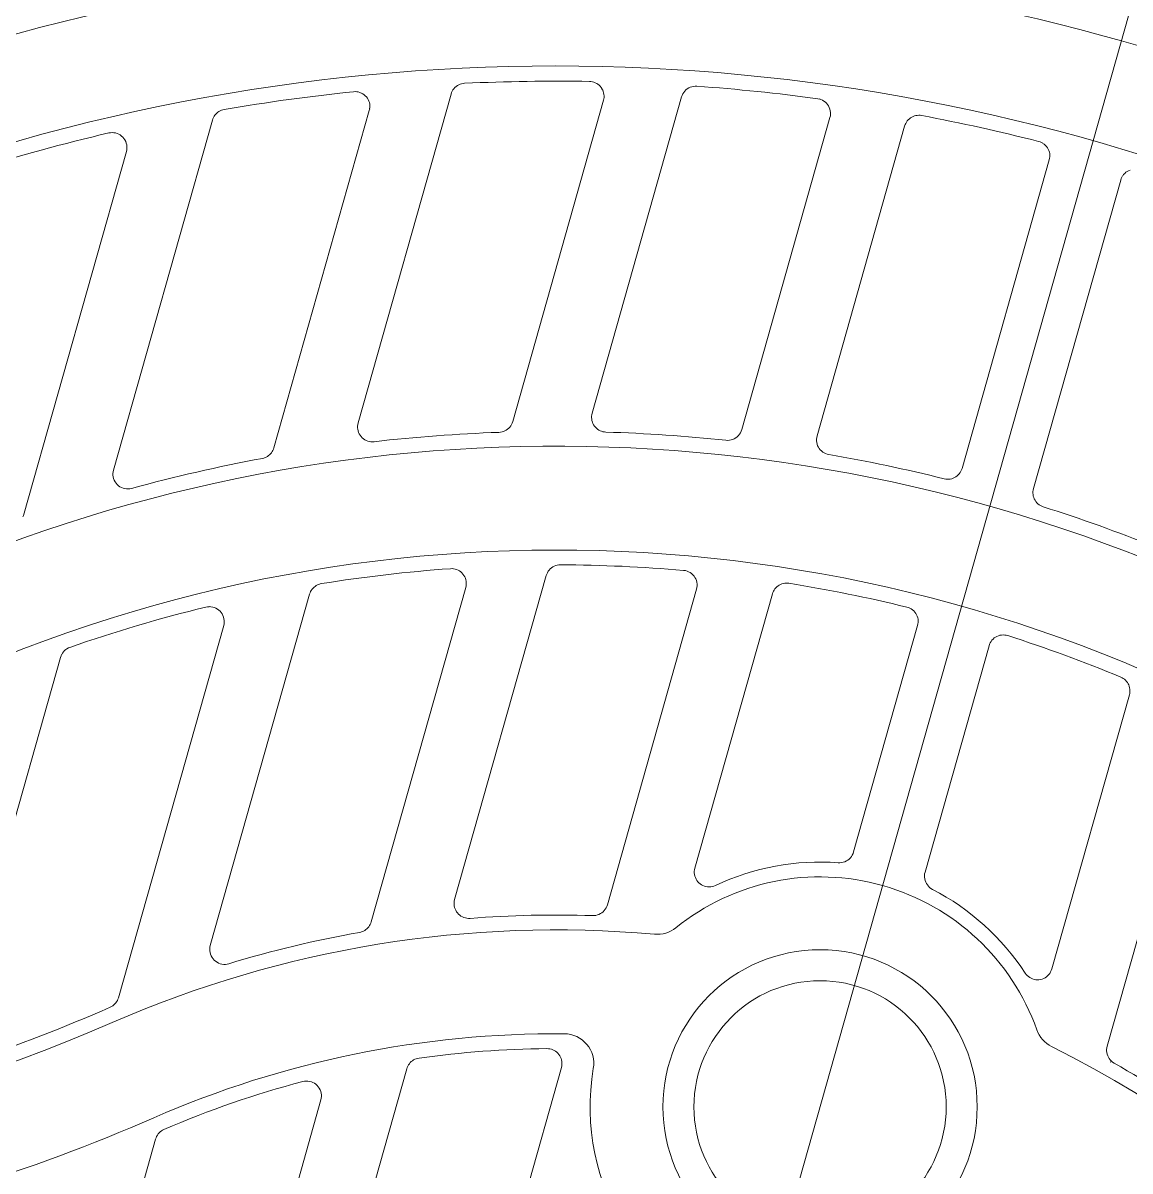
# Model space of a CAD drawing. Header units: inches. Extents: x 0 to 766, y -245 to 236.
# Drawn here: x 55.24294 to 55.27875, y -193.46333 to -193.42619 of the extents above; entities that cross this region are included whole.
import ezdxf

# ---------------------------------------------------------------- set-up
doc = ezdxf.new("R2010")
doc.units = ezdxf.units.IN
doc.header["$MEASUREMENT"] = 0
doc.layers.add('000 SOS 911 - ACCES. ACI', color=125, linetype='Continuous', lineweight=0)
doc.layers.add('000 SOS 911 - ACCESORIOS ACI', color=3, linetype='Continuous', lineweight=20)

# ---------------------------------------------------------------- blocks, each defined once
blk = doc.blocks.new('Bomba Jockey')
at = {"layer": '000 SOS 911 - ACCES. ACI', "linetype": 'Continuous'}
for p, q in [((0, 0.1091002809998827), (0, -0.108203795999998)), ((0.0212500000002365, 0.020494202000009), (0.0212500000002365, 0.0071363529998507)), ((0.0162500000001273, 0.0043505859998731), (0.0162500000001273, 0.01771850599971)), ((0.0137500000000728, 0.0149803469998915), (0.0137500000000728, 0.0025537109997913)), ((0.0087499999990541, 0.0010946659999718), (0.0087499999990541, 0.0125966799998878)), ((0.0212281689996417, 0.0069905429998016), (0.0212114509990897, 0.0069442770000023)), ((0.0212399980000555, 0.0070376119999764), (0.0212281170001916, 0.0069903779999549)), ((0.0212472779999189, 0.0070862719999241), (0.0212400299988076, 0.0070376769999712)), ((0.0212497030001941, 0.0071363829999882), (0.0212470750002467, 0.0070863419998659)), ((0.0211024350001026, 0.0067819469998085), (0.0210653050003202, 0.0067483880000054)), ((0.0211358259994086, 0.0068182600000455), (0.0211026450001555, 0.006781940999872)), ((0.0211645949989361, 0.0068574069998704), (0.0211354329999267, 0.006818394999982)), ((0.0211899709997852, 0.0068995109998014), (0.0211646109996764, 0.0068573569999444)), ((0.0212116000002425, 0.0069441969999389), (0.0211902510000073, 0.0068993359996057)), ((0.0287499999999454, 0.0059071040000163), (0.0287499999999454, -0.0076135250001244)), ((0.0162539580001067, 0.0042909579997286), (0.016250157000286, 0.0043505909998203)), ((0.0162638380002136, 0.0042338149999068), (0.0162536909997471, 0.0042910899999242)), ((0.0162803329999406, 0.0041787979998844), (0.01626383599978, 0.0042337479999333)), ((0.0163036920002924, 0.0041254639997987), (0.0162805159998243, 0.0041786140000113)), ((0.016333479999048, 0.0040744079999513), (0.0163038750001761, 0.0041253959996084)), ((0.0163679930001308, 0.0040278879998823), (0.0163332480001373, 0.0040744599998561)), ((0.0164081270004317, 0.003985838999597), (0.0163680079995174, 0.0040278709996073)), ((0.0164536339998449, 0.003948138999930999), (0.016408212999977, 0.0039859239996076)), ((0.0165022439991844, 0.003916320999906), (0.0164534049999929, 0.0039482479999151)), ((0.0165542420004385, 0.0038907190000828), (0.0165021160000833, 0.0039163929998267)), ((0.0166098609997789, 0.0038708269999006), (0.016554215999804, 0.0038906830000087)), ((0.0166665609999655, 0.0038576550000471), (0.016609958999652, 0.0038707859998794)), ((0.0168967720001092, 0.0038727369999378), (0.0168410779992883, 0.0038589599998886)), ((0.016951385000084, 0.0038931629999297), (0.0168967509994218, 0.0038726719999431)), ((0.0170043719990645, 0.0039201709998906), (0.0169512739998936, 0.003893165999898)), ((0.0167243989999406, 0.0038515009998719), (0.0166666250001981, 0.0038576949998514)), ((0.0167832089996409, 0.0038519129998349), (0.0167243730002156, 0.0038514359998771)), ((0.0168409100001554, 0.0038590799999838), (0.0167832430001909, 0.0038519529998666)), ((0.0237878619991534, 0.0030837519998386), (0.0238088389996847, 0.0031282499999179)), ((0.0238090569991982, 0.0031280480000078), (0.023834043000079, 0.0031699979999758)), ((0.0238338409999415, 0.0031700839999758), (0.0238625059992046, 0.0032088559999011)), ((0.0238623649988767, 0.0032089839999117), (0.0238949979998324, 0.0032451419999688)), ((0.0238952600002449, 0.0032451419999688), (0.0239318909998474, 0.003278705999719001)), ((0.0237500000002911, -0.0101409910000712), (0.0237500000002911, 0.0028930659998423)), ((0.0237500439998257, 0.0028929499997048), (0.0237526259998049, 0.0029425650000121)), ((0.0237525759998789, 0.0029426919998059), (0.0237597120003557, 0.0029909339996266)), ((0.0237596639999538, 0.0029908999999861), (0.0237713620003888, 0.0030378029998701)), ((0.0237714509994476, 0.0030377919999864), (0.0237878720004119, 0.0030836460000501)), ((0.0136930020003092, 0.002321893999806), (0.0136687950002852, 0.0022804759998962)), ((0.0137131709998357, 0.0023659389999011), (0.0136928020001506, 0.002321965999954)), ((0.0137293249990762, 0.0024110759998166), (0.0137133949988311, 0.0023658239999804)), ((0.0137405129999024, 0.0024573679997957), (0.0137291689998165, 0.0024111319999065)), ((0.013747333000083, 0.0025048269999388), (0.013740418999987, 0.0024573539997164)), ((0.0137499269990258, 0.0025537099998019), (0.0137474130001465, 0.0025048249997326)), ((0.013495038999281, 0.0021180929998081), (0.0134514149990537, 0.0020961590000752)), ((0.0135357589997511, 0.00214346499979), (0.0134951950003597, 0.0021180809997077)), ((0.013573537999946, 0.0021726699997089), (0.0135357859999203, 0.0021436649999487)), ((0.0136086659999819, 0.002205437999919), (0.0135736629999883, 0.0021726319998834)), ((0.0136405009998271, 0.0022418129997277), (0.0136084549999396, 0.0022054589999243)), ((0.0136685800002852, 0.0022805730000073), (0.0136404899990339, 0.002241833999733)), ((0.0087526670004081, 0.0010432019998916), (0.0087500899999213, 0.00109471199994)), ((0.0087601979998908, 0.000992856999801), (0.0087524170003235, 0.0010432239998863)), ((0.0087732539996068, 0.0009437079997952), (0.0087602730000071, 0.0009928649999438)), ((0.0087917639989428, 0.0008952190000855), (0.008773248000125, 0.0009438129998216)), ((0.0088156300002993, 0.0008477690000745), (0.0087919279999369, 0.0008951499999057)), ((0.0088432600000488, 0.00080372299999), (0.0088154760001089, 0.0008476799998789)), ((0.0088752389992806, 0.0007635959998424), (0.0088434109998161, 0.0008036339997943)), ((0.0204799650000496, 0.0007775489998494), (0.0205331409997598, 0.0008070089998000001)), ((0.0205330900002991, 0.0008070750000115), (0.0205876800000624, 0.0008296720000089)), ((0.0205879789996288, 0.0008296339999561), (0.0206439149988, 0.000845365000032)), ((0.0206442150001749, 0.0008454219998839), (0.020702610999706, 0.0008543949998057)), ((0.0207024650003405, 0.0008544719999009), (0.0207622409998294, 0.0008566039998641)), ((0.0207623209998928, 0.0008566459998747), (0.0208212080001431, 0.0008518550000645)), ((0.0208213959999739, 0.000851756999964), (0.0208792450002875, 0.0008397529998092)), ((0.0208791089999068, 0.0008398789998409), (0.0209360939998078, 0.0008209109998916)), ((0.0209360230001039, 0.0008208019999074), (0.0209897449999517, 0.0007956319998357)), ((0.0209897059999094, 0.0007956749998357), (0.0210397079995346, 0.0007642029997896)), ((0.0089109689997713, 0.0007271769998169), (0.0088750659997459, 0.0007637769999747)), ((0.0089501739989828, 0.0006946099999823), (0.0089111349989253, 0.0007270869998592)), ((0.0089920919990618, 0.0006663199999366), (0.0089499499999874, 0.0006946529999823)), ((0.0090375760000825, 0.0006420769998385), (0.0089921429998867, 0.0006663570000001)), ((0.0090849459998026, 0.000622870999905), (0.0090374609994797, 0.0006422040000871)), ((0.0091347880002104, 0.0006084969998028), (0.0090847919991575, 0.0006228019999526)), ((0.009187140999984, 0.0005990639999709), (0.0091350080001575, 0.0006084889998874)), ((0.0092389639999055, 0.0005948849998276), (0.009187123999709, 0.0005989919998228)), ((0.0092896209998798, 0.0005962389998331), (0.009238858000117, 0.0005948779999017)), ((0.0093402339998647, 0.0006030309998550001), (0.0092896509991078, 0.0005963300000076)), ((0.0093904819991621, 0.0006149999996978), (0.0093401469989658, 0.0006029479998233)), ((0.0210398389999682, 0.0007643289998214), (0.021086402000492, 0.0007267829998909)), ((0.0210865120002382, 0.0007265059998645), (0.0211280429998624, 0.0006841419999546)), ((0.0211280080002325, 0.0006842419998065), (0.0211638599989783, 0.0006372809998538)), ((0.0211639939998349, 0.0006372459999966), (0.0211945620003462, 0.0005856909999693)), ((0.0211946189997434, 0.0005856390000645), (0.0212186739995559, 0.0005315429998518)), ((0.0212183289995665, 0.0005315599998994), (0.0212353530000655, 0.0004758769998716)), ((0.0212355009998646, 0.000475988999824), (0.0212460070001726, 0.0004177239998171)), ((0.0212461839992102, 0.0004175849996955), (0.0212501339997289, 0.0003568610000002)), ((0.0212500000002365, 0.0003568729998733), (0.0212500000002365, -0.0119426270000531)), ((0.0163526159999492, -0.0015828890002467), (0.0163827950000268, -0.0015470210000785)), ((0.016383100999974, -0.0015472320001209), (0.0164161969992165, -0.0015145560000747)), ((0.0164159860000837, -0.0015144490002967), (0.0164516449990515, -0.0014853570000923)), ((0.0164517459993476, -0.0014853300003779), (0.0164902539995637, -0.001459468000121)), ((0.0164903420004521, -0.0014594670001316), (0.016531887000383, -0.0014367210001183)), ((0.0162500000001273, -0.0135934450001969), (0.0162500000001273, -0.0018865970000661)), ((0.0162501059994611, -0.0018866400000661), (0.016252449998774, -0.0018393949999336)), ((0.016252257999895, -0.0018392510000922), (0.0162587489990074, -0.0017931970000973)), ((0.0162586989999909, -0.0017931419999968), (0.016269335999823, -0.0017483050000919)), ((0.0162695689996326, -0.0017483240001184), (0.0162844960000257, -0.0017044040002929)), ((0.016284455999994, -0.0017044780001925), (0.0163035669988858, -0.0016616759999124)), ((0.0163033829999222, -0.001661428000034), (0.0163261139996394, -0.0016209930001878)), ((0.016326363999724, -0.0016212360001191), (0.0163529050000761, -0.0015830440001992)), ((0.0130776900000456, -0.0029045440001028), (0.0131297829998403, -0.0028887200001009)), ((0.0131296200001998, -0.0028887230000692), (0.0131818639997619, -0.0028785630001948)), ((0.0131817069991485, -0.0028784999999516), (0.0132340049999584, -0.0028740070001732)), ((0.0132340860000113, -0.0028739199999563), (0.0132872939993831, -0.0028751510001257)), ((0.0132873559991822, -0.0028753430001416), (0.0133406250001826, -0.0028822190001847)), ((0.0133408199999394, -0.0028821980001794), (0.0133923589992264, -0.0028944640000645)), ((0.0133922509999138, -0.0028944299999694), (0.0134423609997612, -0.0029123640001671)), ((0.0134424100001525, -0.0029124550001143), (0.0134910189990478, -0.0029358700001012)), ((0.0134908070003803, -0.0029356400000324), (0.0135360639997089, -0.0029636470001151)), ((0.013536115999159, -0.0029638450002949), (0.0135780200002955, -0.0029966590000186)), ((0.0135779529991851, -0.0029964820000714), (0.0136165280000569, -0.0030338569999913)), ((0.0136166889997185, -0.0030340929999966), (0.0136507339998389, -0.0030748430001495)), ((0.0136505830000715, -0.0030748550000226), (0.0136799459996837, -0.0031190980000702)), ((0.0136800250002125, -0.0031191470000067), (0.0137048589990627, -0.0031667709999965)), ((0.0137051770002472, -0.003166747000023), (0.0137247370003024, -0.0032163759999548)), ((0.0137244620004822, -0.0032162270001663), (0.0137383229994157, -0.0032669800000349)), ((0.0137384129993734, -0.0032669820000137), (0.0137468950001676, -0.0033194630000253)), ((0.0137468560001253, -0.0033196130000306), (0.0137499759998718, -0.0033739060002063)), ((0.0137500000000728, -0.0033737790001851), (0.0137500000000728, -0.0147146610001983)), ((-0.0091296149998925, -0.004116354000189), (-0.0090757860002668, -0.0041331780000746)), ((-0.0090756550011974, -0.0041331150000588), (-0.0090250349999224, -0.0041550680000455)), ((-0.0090252640002291, -0.0041550660000667), (-0.0089779999998427, -0.0041820880001069)), ((-0.0089954370005216, -0.0041233970000576), (-0.009018747999562001, -0.0041127330000563)), ((-0.0089780510002129, -0.004181957000128), (-0.0089337370000067, -0.0042144190001636)), ((-0.0089335680008844, -0.0042146380001213), (-0.0088925019999806, -0.0042522159999407)), ((-0.0088925629997902, -0.0042519870000888), (-0.0088562260002618, -0.0042933450001783)), ((0.0088559860000714, -0.0042933180000091), (0.0088923239995893, -0.0042519600001469)), ((0.0088925809991451, -0.0042521440000201), (0.0089336469991395, -0.0042145660002006)), ((0.0089335839998057, -0.0042144180001742), (0.0089779970003292, -0.0041818830000011)), ((0.0089778859996841, -0.0041820120000011), (0.0090251500000704, -0.0041549900001883)), ((0.0090251550000175, -0.0041551159999926), (0.0090757759999178, -0.0041331630000059)), ((0.0090755309997803, -0.0041331300001275), (0.0091293600003155, -0.0041163060000144)), ((-0.008856071000081999, -0.0042934850002894), (-0.0088246840005013, -0.0043387150001308)), ((-0.0088247149997187, -0.0043387190003159), (-0.008798134999779, -0.0043876270001419)), ((-0.0087982460004241, -0.0043877079999675), (-0.0087773680011196, -0.004438650000111)), ((-0.0087774339999669, -0.0044385910005076), (-0.0087626090003141, -0.0044909130001543)), ((-0.0087622850010121, -0.0044910020001225), (-0.0087532029997419, -0.0045452400001977)), ((-0.0087533450000592, -0.0045452720000867), (-0.0087499860001117, -0.0046015070001886)), ((-0.0087499999985994, -0.004601501000252), (-0.0087499999985994, -0.0156550290002997)), ((0.0087499999990541, -0.0156550290002997), (0.0087499999990541, -0.004601501000252)), ((0.0087501230000271, -0.0046014840002044), (0.0087534819990651, -0.0045452490001026)), ((0.008753353999964, -0.0045453270001872), (0.0087624570001026, -0.0044909690000168)), ((0.0087623939998593, -0.0044909160001225), (0.0087772020001466, -0.0044386520000899)), ((0.008777270000337, -0.0044386090003172), (0.0087981480000963, -0.0043876680001631)), ((0.0087980539997261, -0.0043876170000203), (0.008824690999063, -0.004338602000189)), ((0.0088247289995707, -0.0043387840003106), (0.0088561159991514, -0.0042935540000144)), ((-0.0060721129998456, -0.0062126350001108), (-0.0060291919999145, -0.0061803460000647)), ((-0.0060292200000731, -0.0061801980000382), (-0.0059820970004694, -0.0061524459999873)), ((-0.0059820500000569, -0.0061525460000667), (-0.0059313810002095, -0.0061294990000533)), ((-0.0059314740001355, -0.006129509999937), (-0.0058795880008802, -0.0061122290001094)), ((-0.0058793590001187, -0.006112332000156999), (-0.0058268150010008, -0.0061011990001134)), ((-0.0058266820001336, -0.0061011140001028), (-0.0057729939999263, -0.0060957530001815)), ((-0.0057730700009415, -0.0060957620000863), (-0.0057191170008082, -0.0060962580000705)), ((-0.0057192000012947, -0.0060962260001816), (-0.0056651519998923, -0.0061027750000449)), ((-0.005665358000896999, -0.0061025680001876), (-0.0056113489999916, -0.0061149950001891)), ((-0.0056111799999599, -0.0061151190000146), (-0.0055597219998162, -0.0061329010000009)), ((-0.0055597710002075, -0.0061328720000802), (-0.0055115049999586, -0.0061558740001146)), ((-0.0055112429995461, -0.0061561230002098), (-0.0054651520003972, -0.0061846390001392)), ((-0.005465286999879001, -0.0061845879999964), (-0.0054217029996835, -0.0062184230000639)), ((0.0054214960000536, -0.0062184299999899), (0.0054651759996887, -0.006184519000044001)), ((0.0054652759999954, -0.0061844910001128), (0.0055111589999797, -0.006156103000194001)), ((0.0055110239995884, -0.006156035999993), (0.0055595100002392, -0.0061329280001701)), ((0.0055597470004614, -0.0061330210000961), (0.0056112050001502, -0.0061152390001098)), ((0.0056110819991773, -0.0061150250000992), (0.0056650910000826, -0.0061025980000977)), ((0.0056652879998182, -0.0061027890001242), (0.0057193359998564, -0.0060962410000229)), ((0.0057192820004275, -0.0060963180001181), (0.0057729899999686, -0.0060958240001128)), ((0.0057730779999474, -0.0060957919999964), (0.0058270089998587, -0.0061011780001081)), ((0.0058268650000173, -0.0061011470002086), (0.0058796480002457, -0.0061123309999402)), ((0.0058796150001399, -0.0061122700001306), (0.0059315000003153, -0.0061295510001855)), ((0.0059313820001989, -0.0061295330001485), (0.0059820510000463, -0.0061525800001618)), ((0.0059820770002261, -0.0061525400001301), (0.0060289889997875, -0.0061801690001175)), ((0.0060289660000308, -0.00618036700007), (0.0060720830001628, -0.0062128020001637)), ((-0.0062500479998562, -0.0065952380000454), (-0.0062469070007865, -0.0065400910002609)), ((-0.0062470360003317, -0.0065400309999859), (-0.0062382510000134, -0.0064866100001382)), ((-0.006238131000373, -0.0064866309999161), (-0.0062237189999905, -0.006435017000058001)), ((-0.0062237279998953, -0.0064350330001162), (-0.0062032690002525, -0.0063844480000625)), ((-0.0062031679999564, -0.0063843190000625), (-0.0061770419997629, -0.0063354430001255)), ((-0.0061772160001965, -0.0063355620000038), (-0.006146634000288, -0.0062905199999932)), ((-0.0061465690005207, -0.0062906510001994), (-0.0061115670000618, -0.0062497510000412)), ((-0.0061115690000406, -0.0062496860000465), (-0.0060721570007445, -0.006212658000095)), ((0.0060721389995706, -0.0062127660000897), (0.0061114609998185, -0.0062497110000095)), ((0.0061116369988667, -0.0062498320000941), (0.0061465589997169, -0.0062906400000884)), ((0.0061465709991353, -0.0062905629999932), (0.0061771529999533, -0.0063356050000039)), ((0.0061769079998157, -0.0063355150000461), (0.0062030339990997, -0.0063843899999938)), ((0.0062030039998717, -0.0063844230000996), (0.0062234629999693, -0.006435009000369999)), ((0.0062238089999482, -0.0064350550001109), (0.0062382380001509, -0.0064867280000271)), ((0.0062379829992096, -0.0064866230000007), (0.006246757000099, -0.0065399840000282)), ((0.0062467619991367, -0.0065400070000123), (0.0062499069990736, -0.0065952160005054)), ((-0.0062499999999091, -0.0161951900001896), (-0.0062499999999091, -0.0065952760000982)), ((0.0062500000003638, -0.0065952760000982), (0.0062500000003638, -0.0161951900001896)), ((0.0287384249991192, -0.0077200470000207), (0.0287246239995511, -0.0077706910001325)), ((0.0287469489999239, -0.0076676200001202), (0.0287384959997326, -0.007720043000063001)), ((0.0287500129993532, -0.0076135570000133), (0.028746911998951, -0.0076677290001044)), ((-0.001650029999837, -0.0080834190000587), (-0.0015936890008561, -0.0080985980000605)), ((-0.0015936400000101, -0.0080985910001345), (-0.0015408839999509, -0.0081192050001846)), ((-0.0015407910000249, -0.0081192480001846), (-0.0014913599998181, -0.0081453690002036)), ((0.0014914009998392, -0.0081453470002089), (0.0015408320000461, -0.0081192270001793)), ((0.0015409750003528, -0.0081193340001846), (0.0015937309995024, -0.0080987190001451)), ((0.0015937779999149, -0.0080986059999759), (0.0016501189998053, -0.0080834259999847)), ((0.0285795970003164, -0.0079893179999999), (0.0285369789999095, -0.0080230000000938)), ((0.0286177250000037, -0.0079522230000748), (0.0285796580001261, -0.0079892440001004)), ((0.0286511200001769, -0.0079118520000065), (0.0286175789997287, -0.0079522290000114)), ((0.0286806050003179, -0.0078677300000436), (0.0286513010000817, -0.0079120130001229)), ((0.0287052149988085, -0.0078199470001437), (0.0286804309998843, -0.0078675980000753)), ((0.0287247800001751, -0.0077707170000849), (0.0287053489992104, -0.0078201350002018)), ((-0.0014912679998815, -0.0081454539999868), (-0.0014446069999394, -0.0081775630001175)), ((-0.0014444579996962, -0.0081776190002074), (-0.0014011310004207, -0.0082152290001432)), ((-0.0014011079997545, -0.0082153630000903), (-0.0013626770000883, -0.0082571360001111)), ((-0.0013626299996758, -0.008257106000201), (-0.0013293860006343, -0.0083031160002065)), ((-0.001329612000518, -0.0083029380000426), (-0.0013013669999964, -0.0083530169999904)), ((-0.0013013610009693, -0.0083531100001437), (-0.0012791860003745, -0.0084053610000865)), ((-0.0012789570000677, -0.008405262999986), (-0.0012631979998332, -0.0084590950000347)), ((-0.0012632490006581, -0.0084591530001035), (-0.0012535800010483, -0.0085150859999885)), ((0.0012534839997898, -0.0085150390000308), (0.0012631520003197, -0.008459104999929)), ((0.0012632649991247, -0.0084590830001616), (0.0012790070004485, -0.0084053099999437)), ((0.0012788950002687, -0.0084053040000072), (0.0013010709999435, -0.008353052000075)), ((0.0013010120001127, -0.008353027000112), (0.0013293160000103, -0.0083028410003863)), ((0.0013295029998517, -0.0083031620001748), (0.0013627470002575, -0.0082571530001587)), ((0.0013627059993269, -0.0082570590000159), (0.0014011370003573, -0.0082152859999951)), ((0.0014011250000294, -0.0082153150001432), (0.0014445439996962, -0.008177625000144)), ((0.0014444889998231, -0.0081776070001069), (0.0014913509999133, -0.0081453600002988)), ((-0.001253713001006, -0.0085150130000784), (-0.0012501160003922, -0.0085731290000695)), ((-0.0012499999997999, -0.0085731199999373), (-0.0012499999997999, -0.0165012209999986)), ((0.0012499669992394, -0.0085731199999373), (0.0012535639998532, -0.0085150039999462)), ((0.0012500000002547, -0.0165012209999986), (0.0012500000002547, -0.0085731199999373)), ((0.0237537059997521, -0.0101999400001205), (0.0237499810000372, -0.0101408530001663)), ((0.0237637899999754, -0.0102569080002013), (0.0237538139999742, -0.0102000990000306)), ((0.0237799709998399, -0.0103112720000809), (0.0237637839995841, -0.0102568670001802)), ((0.0238026100000752, -0.0103642700000819), (0.0237797689992476, -0.0103113740001391)), ((0.0238319659997615, -0.0104149700000562), (0.0238028989997474, -0.0103643760000978)), ((0.0238659759997972, -0.0104610740002045), (0.0238318519991481, -0.010414800000035)), ((0.0239053970003624, -0.010503245000109), (0.0238658950001991, -0.0104613010000776)), ((0.0239501249989189, -0.0105408990002616), (0.0239055560000452, -0.0105032389999451)), ((0.0239979359994322, -0.0105727830000433), (0.0239499859999342, -0.0105408379999972)), ((0.0240495120001469, -0.0105988410002738), (0.0239980780002043, -0.0105728739999904)), ((0.0241046189989902, -0.0106192069999907), (0.0240498799989837, -0.0105989990001945)), ((0.0241605270002765, -0.0106328580000081), (0.0241045599987047, -0.0106191699999272)), ((0.0242177370000718, -0.0106397990002734), (0.0241605339997477, -0.0106329090001509)), ((0.0242760529999941, -0.0106400700001359), (0.024217703999966, -0.0106397210001887)), ((0.0243334500000856, -0.010633783000003), (0.0242759249999836, -0.0106400120000672)), ((0.024389130999225, -0.0106212210000649), (0.0243334589999904, -0.0106340380000347)), ((0.0244431470000564, -0.0106016100000943), (0.0243886289999864, -0.0106209930002024)), ((0.024496538999756, -0.0105759210000542), (0.0244434009991892, -0.0106017479999991)), ((0.021247614999993, -0.0119905220001329), (0.0212409280002248, -0.012037287000112)), ((0.0212500509996971, -0.0119426530000055), (0.0212476329993479, -0.0119906270001593)), ((0.0312498470002538, -0.0118745800000397), (0.0312528929998735, -0.011820895000028)), ((0.03125, -0.0246228030000566), (0.03125, -0.0118746950001878)), ((0.0210034399988217, -0.0123734759999934), (0.0209609070002443, -0.0123959290003768)), ((0.0210427259999051, -0.0123476850001225), (0.0210032459995091, -0.0123734050002895)), ((0.0210793930000364, -0.0123185830000239), (0.021042793999186, -0.0123476759999903)), ((0.0211132360000193, -0.0122858640002051), (0.0210793339997508, -0.0123185880001984)), ((0.0211441739993461, -0.0122498489999998), (0.0211132409999664, -0.0122858770000676)), ((0.0211718079999628, -0.0122117079999953), (0.021144583000023, -0.0122501660005128)), ((0.0211948039991512, -0.0121705120000115), (0.0211714759998358, -0.0122113100001116)), ((0.0212146029998621, -0.0121273239999482), (0.0211949819990878, -0.0121705660001226)), ((0.0212299700001495, -0.0120828650001386), (0.0212145970003803, -0.0121274050000011)), ((0.0212410730000556, -0.0120373020001807), (0.0212301149999803, -0.0120828149999852)), ((0.0162529900003392, -0.0136474220000764), (0.0162498830000004, -0.0135931899999378)), ((0.0162616800002979, -0.0137000980000721), (0.0162532300000749, -0.0136476740001399)), ((0.0162754160000986, -0.0137505890002103), (0.0162616220004566, -0.0136999430001197)), ((0.0162947039998471, -0.013799901000084), (0.0162753259996862, -0.0137505940003848)), ((0.0163193329995011, -0.0138474450000104), (0.0162946129999, -0.0137998980001157)), ((0.0163486350002131, -0.0138917560000209), (0.0163193370003683, -0.0138474689999839)), ((0.0163826449988847, -0.0139324540000416), (0.016348749998997, -0.0138917369999945)), ((0.0279918079995696, -0.0137445440000192), (0.0280451150001682, -0.0137168780001957)), ((0.0280450439995548, -0.0137168900000688), (0.0280997429995296, -0.013695884000299)), ((0.0280995389989585, -0.0136959390001721), (0.0281553669992718, -0.0136816920000911)), ((0.0281554719990709, -0.0136817330001122), (0.0282133309997335, -0.0136741779999738)), ((0.0282134559997758, -0.0136741620001431), (0.028272532000301, -0.0136733040001218)), ((0.0282724630001212, -0.0136734140000954), (0.0283307589998003, -0.0136793130000115)), ((0.0283307399990918, -0.0136792890000379), (0.0283876509997754, -0.0136921660000553)), ((0.0283873789999234, -0.0136920600000394), (0.0284433529996022, -0.0137117189999572)), ((0.02844356800005701, -0.0137117430001581), (0.0284960289995979, -0.0137372859999232)), ((0.0284960209996825, -0.0137372560000131), (0.0285449880002489, -0.013768988000038)), ((0.028544883999075, -0.0137690590001967), (0.0285904379993554, -0.0138066819999949)), ((0.0285906310000428, -0.0138068030000795), (0.0286310500000582, -0.0138488869999947)), ((0.028630955999688, -0.0138487740000528), (0.0286659680000412, -0.0138954520002699)), ((0.0286660619990471, -0.0138955040001747), (0.0286958989995583, -0.0139466400000856)), ((0.0164210480002112, -0.0139698800001043), (0.0163825489998999, -0.0139324270000998)), ((0.0164627179992749, -0.0140027320001082), (0.0164210809998622, -0.0139699740000197)), ((0.0165076279995447, -0.014030565999974), (0.0164626519990634, -0.014002569000013)), ((0.0165561059998254, -0.0140540909999345), (0.0165080030001264, -0.0140307500003019)), ((0.0166060199999265, -0.0140722180001376), (0.0165561959997831, -0.0140542100000403)), ((0.0166574369991395, -0.0140844890001972), (0.0166059400003178, -0.014072047000127)), ((0.0167106269991564, -0.0140916240000024), (0.0166576249989703, -0.0140845840001021)), ((0.0167634699987502, -0.0140931210000872), (0.0167105099990295, -0.0140916870000183)), ((0.0168161420001525, -0.0140888690000338), (0.0167638259999876, -0.0140931410001031)), ((0.0168679489997885, -0.0140789570002653), (0.0168158999990737, -0.0140888370001449)), ((0.0169201059998159, -0.0140633309999885), (0.0168681719992492, -0.0140788380001595)), ((0.0286957770003937, -0.0139465790000486), (0.0287191900001744, -0.0140000260000761)), ((0.0287192359992332, -0.0139999959999386), (0.0287359039998592, -0.0140552780001144)), ((0.0287360519992035, -0.014055266000014), (0.0287462720002623, -0.0141127140000208)), ((0.0287459450000824, -0.0141126660000737), (0.0287497799999983, -0.0141725410001072)), ((0.0287499999999454, -0.0141726680001284), (0.0287499999999454, -0.0264270630000283)), ((0.0136133979999613, -0.0150577280001016), (0.0135739150000518, -0.0150952139999845)), ((0.0136480999990454, -0.0150166359999275), (0.0136132210000142, -0.0150576410001122)), ((0.0136783620000642, -0.0149720760002765), (0.0136482650000289, -0.015016709000065)), ((0.0137039699989146, -0.0149239500001386), (0.0136785029999374, -0.0149720700001126)), ((0.0137240339995515, -0.0148741880000216), (0.0137040529998558, -0.0149241760000223)), ((0.0137382320003781, -0.0148228360001213), (0.0137240359990756, -0.0148741309999423)), ((0.0137467899990043, -0.0147695210005168), (0.013738093999109, -0.0148226470000736)), ((0.0137500430000728, -0.0147146180001983), (0.0137468400002945, -0.0147696399999404)), ((0.0134367700002258, -0.0151781990002746), (0.0133845860000292, -0.015196122000134)), ((0.0134854170000836, -0.0151554120000128), (0.0134367069990731, -0.0151780430001054)), ((0.0135311839990209, -0.0151279170001999), (0.0134856079994279, -0.0151554020001186)), ((0.0135740529999566, -0.0150953360000585), (0.0135312939996766, -0.0151280410000254)), ((0.0087536519990863, -0.0157145499999842), (0.0087500699987686, -0.0156552100002045)), ((0.0087635429995316, -0.0157715370000915), (0.0087534139997842, -0.0157143210001323)), ((0.0087805080001999, -0.0158265840002514), (0.0087638609998066, -0.0157715509999434)), ((0.0088043829991875, -0.0158807930001785), (0.0087805400003163, -0.0158267350000188)), ((-0.0062476330008394, -0.0162440180001795), (-0.006250044000808001, -0.0161952490000204)), ((-0.0062407249997705, -0.0162916870001482), (-0.0062476799998876, -0.0162440359999892)), ((0.0062474189999193, -0.0162440280000738), (0.0062404720001723, -0.0162916200001746)), ((0.006249852000109999, -0.0161952400001155), (0.0062474409996867, -0.0162440080000579)), ((0.0088345260001006, -0.0159325340000578), (0.0088042030001816, -0.0158806920001098)), ((0.0088696879993222, -0.0159796240000105), (0.0088345500003015, -0.0159325829999944)), ((0.0089094129998557, -0.0160214620000261), (0.0088696329999038, -0.0159797809999418)), ((0.00895427200021, -0.0160583599999882), (0.0089096780002365, -0.0160214920001636)), ((0.0090025370004696, -0.0160894990001452), (0.0089541209999879, -0.0160582640000939)), ((0.0090553299987732, -0.0161151830000108), (0.0090024120004273, -0.0160894620000818)), ((0.0091121410000596, -0.0161351849999392), (0.0090552920000846, -0.0161150680000901)), ((0.0091694030002145, -0.0161484340001152), (0.0091118269988328, -0.016135179999992)), ((0.0092267800000627, -0.0161544330001107), (0.0091694770003414, -0.0161484160000782)), ((0.0092850459991496, -0.0161537569999837), (0.0092269459992167, -0.016154565000079)), ((0.0093439779998334, -0.0161460900001203), (0.0092851439999322, -0.0161537120000048)), ((0.0237586589996681, -0.0162704450001456), (0.023769153000103, -0.0162258880000081)), ((0.0237690420003673, -0.0162258430002567), (0.0237837889999355, -0.0161821210003836)), ((0.0237840159998086, -0.0161823120001827), (0.0238028520002445, -0.0161397880001459)), ((0.0238027469990811, -0.0161395860000084), (0.0238252130002366, -0.0160992810001517)), ((0.0238252130002366, -0.0160994220000248), (0.0238513809999859, -0.0160614170001736)), ((0.0238515220003137, -0.0160615520001102), (0.023881287999302, -0.0160258170001271)), ((0.0238812379998308, -0.0160257180000372), (0.0239138910001202, -0.0159931170001073)), ((0.0239137749999827, -0.015993114000139), (0.0239490620001561, -0.0159639550001884)), ((0.0239489139999023, -0.0159638720001567), (0.0239870409991454, -0.0159378810001272)), ((0.0239872329998434, -0.0159378430000743), (0.0240281780002079, -0.015915022000172)), ((-0.0062292239999806, -0.0163382749999528), (-0.0062407160007751, -0.0162918230000742)), ((-0.006213022000793, -0.0163839700001063), (-0.0062293510000018, -0.0163380830001643)), ((-0.0061920770003781, -0.0164286530000482), (-0.0062128889999258, -0.016384078000101)), ((-0.0061672970000473, -0.0164704840001377), (-0.0061918950009385, -0.0164285880000534)), ((-0.0061393829996632, -0.0165090919999784), (-0.0061675599999944, -0.0164704159999474)), ((-0.0061073470001247, -0.0165450550002788), (-0.0061392260008688, -0.0165092050001476)), ((-0.0060722849998456, -0.0165775460000077), (-0.0061074029995325, -0.0165450420001889)), ((-0.0060333169999467, -0.0166069350002545), (-0.0060720510000465, -0.0165776080000342)), ((-0.005991584000185001, -0.0166326970002047), (-0.0060335250000207, -0.0166067530001328)), ((-0.0059480790000634, -0.0166543200002707), (-0.0059918529996139, -0.0166326860000936)), ((-0.0012612530008482, -0.0166078270001435), (-0.0012752190004903, -0.0166586780001126)), ((-0.0012528979996205, -0.0165552370001478), (-0.0012613610001608, -0.0166076590001012)), ((-0.0012499519998528, -0.0165012850000039), (-0.001252913999906, -0.0165552810001373)), ((0.00125277799998, -0.0165552880000632), (0.001249815999472, -0.0165012920001573)), ((0.001261452000108, -0.0166076440000325), (0.0012529889991129, -0.0165552220000791)), ((0.0012754799990944, -0.0166587329999857), (0.0012615129999176, -0.0166078820000166)), ((0.0059914159996879, -0.0166328340001201), (0.0059478609991857, -0.0166543600003024)), ((0.0060335439998198, -0.0166068130001804), (0.005991602999984001, -0.0166327570002523)), ((0.0060722409998562, -0.0165776560002087), (0.0060335059993122, -0.0166069830002016)), ((0.0061072950002199, -0.0165450380000039), (0.0060721769991687, -0.01657754200005)), ((0.0061394450003718, -0.0165092570000525), (0.0061075659991729, -0.0165451070001836)), ((0.0061673820000578, -0.0164703240000108), (0.0061392050001814, -0.0165090000000419)), ((0.0061919849990773, -0.0164286760000323), (0.0061673870004597, -0.0164705720001166)), ((0.0062127759997566, -0.016383924000138), (0.006191912000304, -0.0164286090000587)), ((0.0062291220001498, -0.0163380660001167), (0.0062127930000315, -0.0163839530000587)), ((0.0062406409997493, -0.0162917740001376), (0.0062291500003084, -0.0163382250000268)), ((0.0237500000002911, -0.0281779790000201), (0.0237500000002911, -0.0163632200001303)), ((0.0237500950001959, -0.0163631800000985), (0.0237524049989588, -0.0163162400003785)), ((0.0237523609994241, -0.0163162450000982), (0.0237587650003661, -0.0162704870001562)), ((-0.0059032789999947, -0.0166710880000665), (-0.0059480690001692, -0.0166542470001332)), ((-0.005856737999693, -0.0166835730001367), (-0.0059034269997937, -0.0166710480000347)), ((-0.0058084620004593, -0.016691579000053), (-0.0058568549998199, -0.0166834440001367)), ((-0.001713727000606, -0.0169996280001215), (-0.0017679160000625, -0.0170006700000158)), ((-0.0016610600000604, -0.0169930389999991), (-0.0017138700009127, -0.0169996470001479)), ((-0.0016095579999273, -0.0169812180001827), (-0.0016608729997643, -0.0169933680001577)), ((-0.001558859000852, -0.0169631030000801), (-0.0016094440006782, -0.0169811590001245)), ((-0.001509506000275, -0.0169392200000402), (-0.0015588129995194, -0.0169628749999902)), ((-0.0014637629997196, -0.016911342000185), (-0.0015095369999472, -0.016939443000183)), ((-0.001422201000878, -0.0168788930000119), (-0.0014638570000898, -0.0169112300000052)), ((-0.0013841970007888, -0.0168420730001344), (-0.001422231000106, -0.0168787780000912)), ((-0.0013502960009646, -0.0168017590001455), (-0.001384092999615, -0.0168422390001979)), ((-0.001320577000115, -0.0167570880000767), (-0.0013502199999493, -0.0168017309999868)), ((-0.0012954710000486, -0.0167085590001079), (-0.0013208079999458, -0.0167568849999498)), ((-0.0012754640001731, -0.0166585700001178), (-0.0012953529999322, -0.0167085939999652)), ((0.0012950559998899, -0.0167085479999969), (0.0012751669992213, -0.0166585240001496)), ((0.0013206309999987, -0.0167569090001507), (0.0012952370002495, -0.0167084750000868)), ((0.0013503600002878, -0.0168018589999974), (0.0013206489998083, -0.0167571130000397)), ((0.001384168000186, -0.0168421370001397), (0.001350370000182, -0.0168016570000873)), ((0.0014221589999579, -0.0168789620001917), (0.0013840370002072, -0.0168421729999864)), ((0.0014639159999206, -0.0169113530000686), (0.001422260000254, -0.0168790160000754)), ((0.001509692000127, -0.0169393950000085), (0.0014639179998994, -0.0169112940000105)), ((0.0015587600000799, -0.0169629510000959), (0.001509452999926, -0.0169392959999186)), ((0.0016097539992188, -0.0169811080002091), (0.0015589389995512, -0.016962969000133)), ((0.0016609320000498, -0.0169932870001048), (0.0016096159997687, -0.0169811380001193)), ((0.001713620999908, -0.016999677000058), (0.0016608099990663, -0.0169930690001365)), ((0.0017674570003692, -0.0170007530000476), (0.0017135120001512, -0.0169997160001003)), ((0.0058564939999997, -0.0166834120000203), (0.0058083409999199, -0.0166915070001323)), ((0.0059031889991275, -0.0166709860000083), (0.0058564999990267, -0.0166835100001208)), ((0.0059479009992174, -0.0166543430000275), (0.0059031109994976, -0.0166711839999607)), ((0.0205604839998159, -0.0174810580001577), (0.0206129059997693, -0.0174630770000022)), ((0.0206129150001289, -0.0174632719999863), (0.0206657379994795, -0.0174511370000801)), ((0.0206658259999131, -0.0174510080000801), (0.0207189249990734, -0.0174447440001586)), ((0.0207188509994012, -0.0174447910001163), (0.0207728049999787, -0.017444444000148)), ((0.0207730429992807, -0.0174443370003701), (0.020827695999742, -0.0174498630001381)), ((0.0208276759999535, -0.0174499070001275), (0.0208807070002877, -0.0174610990000019)), ((0.0208806649989128, -0.0174611120000918), (0.0209321080001246, -0.0174781759999405)), ((0.0209320899989507, -0.0174782139999934), (0.0209820789991682, -0.0175009849999697)), ((0.0209817770000882, -0.0175009100000807), (0.0210284120003053, -0.017528527000195)), ((0.021028545000263, -0.017528430000084), (0.021071787999972, -0.0175611030001619)), ((0.0210719279998557, -0.017561391000072), (0.0211117829999239, -0.0175988390001294)), ((0.0211118000001989, -0.0175988309999866), (0.0211471030002031, -0.0176399560000391)), ((0.0211470250001185, -0.0176400720001766), (0.0211774289996356, -0.0176847930001714)), ((0.0211775620000481, -0.017684564000092), (0.021203350000178, -0.0177329279999867)), ((0.0212033400002838, -0.0177330569999867), (0.0212235310000324, -0.0177832230001514)), ((0.0212235150002016, -0.0177833320001355), (0.021237895000013, -0.0178349560001152)), ((0.021237838000161, -0.0178348560000359), (0.0212466480002149, -0.0178883349999524)), ((0.0212464999990516, -0.0178882780001004), (0.021249748000173, -0.0179436030000488)), ((0.0212500000002365, -0.0179437260001123), (0.0212500000002365, -0.0294587400001092)), ((0.0165005310000197, -0.0189714739999545), (0.0165471430000253, -0.0189478760000839)), ((0.0165470189990629, -0.0189477119999992), (0.0165966889999254, -0.0189285940000446)), ((0.0162528629998633, -0.0193511260004016), (0.0162610539996422, -0.0192995260003954)), ((0.0162612520002767, -0.0192998219999936), (0.0162746589999188, -0.019249831000252)), ((0.0162746839991996, -0.0192498300002626), (0.0162935230000585, -0.0192010990001563)), ((0.0162933020001219, -0.0192010160001246), (0.016317349999099, -0.0191539470001772)), ((0.0163173010000719, -0.0191537690000132), (0.0163457479993667, -0.0191099460000714)), ((0.0163456889990812, -0.0191099490000397), (0.016378695000185, -0.0190694490001988)), ((0.0163788329996351, -0.0190695800001777), (0.0164161909997347, -0.0190323610001997)), ((0.0164166229992588, -0.0190325480000411), (0.0164572449989464, -0.01899969100009)), ((0.0164570080000885, -0.0189993349999895), (0.0165002879994063, -0.0189713960000972)), ((0.0162498370004869, -0.0194044520001171), (0.0162528370001383, -0.0193511310001213)), ((0.0162500000001273, -0.0306544800002939), (0.0162500000001273, -0.0194046020001224)), ((0.013128954999047, -0.0199181210000461), (0.0131785270004912, -0.0199082940002882)), ((0.0131784220002373, -0.0199083859999973), (0.013228003999302, -0.0199036790002083)), ((0.0132283170000847, -0.019903647000092), (0.0132778759998473, -0.0199040380000497)), ((0.0132776770001328, -0.0199039780000021), (0.0133283870004561, -0.0199096470000768)), ((0.0133285459996842, -0.0199097439999605), (0.013379175999944, -0.0199204890000147)), ((0.0133791349999228, -0.0199204250000094), (0.0134275439991143, -0.0199357670001064)), ((0.0134274789998017, -0.0199358190000112), (0.013473557000907, -0.0199559740001405)), ((0.0134734200000821, -0.0199558369999977), (0.0135172099999181, -0.0199805710001329)), ((0.0135173370003941, -0.0199806450000324), (0.0135580689998278, -0.0200093050000305)), ((0.0135576659990875, -0.0200091050000992), (0.0135953389999486, -0.0200416820000555)), ((0.0135954459992718, -0.0200416740001401), (0.0136300509998364, -0.020078169000044)), ((0.013629777999995, -0.0200781030000599), (0.0136604200001784, -0.0201178300001175)), ((0.013660512000115, -0.0201176630000646), (0.0136871859995154, -0.0201610180001808)), ((0.0136872200000653, -0.0201611429999957), (0.0137099080002372, -0.0202076630000647)), ((0.0137099589992431, -0.0202076810001017), (0.0137277009998798, -0.0202553930000704)), ((0.0137275050001335, -0.0202553220001391), (0.0137399200002619, -0.0203034290000233)), ((0.013740038999913, -0.0203035590000127), (0.013747482999861, -0.0203528040001402)), ((0.0137474789999033, -0.0203527920000397), (0.0137499500001468, -0.0204032080000616)), ((0.0137500000000728, -0.0204031370001303), (0.0137500000000728, -0.031478270999969)), ((0.0088677570001892, -0.0209223310000653), (0.0089077409993479, -0.0208803390003141)), ((0.008907487000215, -0.0208799750000708), (0.008952668999882, -0.020842286000061)), ((0.0089529720003156, -0.0208427330001086), (0.0090015570003743, -0.0208108610002)), ((0.0090013349999936, -0.0208106630000202), (0.0090527139996084, -0.0207851300001494)), ((0.0090528159998939, -0.0207850990000225), (0.0091072670002177, -0.0207655300002898)), ((0.0091075189998264, -0.0207655430001523), (0.0091654749999179, -0.0207517670000925)), ((0.0056976229998327, -0.0212320739999541), (0.0057539549989087, -0.0212293670003874)), ((0.0057537239990779, -0.0212291730001653), (0.0058090389998142, -0.0212325859999965)), ((0.0058094199989682, -0.0212328430000071), (0.0058635189998313, -0.0212423750001563)), ((0.0058634130000428, -0.0212424080000346), (0.0059172220003347, -0.0212584580001476)), ((0.0059170959998482, -0.0212581980001687), (0.0059697460001189, -0.0212803730000815)), ((0.0087499999990541, -0.0321759640003165), (0.0087499999990541, -0.0212445070001195)), ((0.0087500539998473, -0.0212443610000719), (0.0087538320003659, -0.0211849110000912)), ((0.0087537310000698, -0.0211850180000965), (0.0087638519989923, -0.0211278009999205)), ((0.0087637429992355, -0.0211277850000897), (0.0087801849999778, -0.0210729460000039)), ((0.0087804029999461, -0.0210729980001361), (0.0088036000001921, -0.0210197230001086)), ((0.0088035009998748, -0.0210195850002037), (0.0088330069988842, -0.0209686800001237)), ((0.0088328170004388, -0.0209686580001289), (0.0088675159990999, -0.0209220500000811)), ((-0.001733865999995, -0.0215044490003038), (-0.0016822920001687, -0.0215088130000822)), ((-0.0016824379995342, -0.0215089660000558), (-0.001632286000131, -0.0215183710001838)), ((-0.0016322669998772, -0.0215182819999882), (-0.0015838229996916, -0.0215326720001485)), ((-0.0015836499997022, -0.0215328330000375), (-0.0015360879997388, -0.0215526190002038)), ((-0.0015362199997071, -0.0215525350001826), (-0.0014902329999131, -0.0215773310001168)), ((-0.0014901549998285, -0.021577361000027), (-0.0014476599999398, -0.0216060440000092)), ((-0.0014474519998657, -0.021606199000189), (-0.0014089360006437, -0.0216385390001506)), ((-0.0014088540001467, -0.0216384899999866), (-0.0013735250008722, -0.0216749670000809)), ((0.0013735379998252, -0.0216751290001867), (0.0014088670004639, -0.021638651000103)), ((0.0014088029993218, -0.0216385710000395), (0.0014475070001936, -0.0216060740001467)), ((0.001447651000035, -0.0216059760002736), (0.0014901459999237, -0.021577293000064)), ((0.0014901919989825, -0.0215773520001221), (0.0015361800001301, -0.0215525570001773)), ((0.0015362429999186, -0.0215525550001985), (0.0015838050003367, -0.0215327680000428)), ((0.0015837039995859, -0.0215326760001062), (0.0016321489997608, -0.0215182850001838)), ((0.0016320760000781, -0.0215183480001997), (0.0016822279994813, -0.0215089440000611)), ((0.0016822729994601, -0.021508814000299), (0.001733847000196, -0.02150445100051)), ((0.0059695939999074, -0.0212804200000392), (0.0060187100002622, -0.0213076370000636)), ((0.0060189430000719, -0.0213078150000001), (0.0060636339999292, -0.0213397550000991)), ((0.0060637389997282, -0.0213397630000145), (0.0061045720003676, -0.021376508000003)), ((0.0061046189989611, -0.0213764970001194), (0.0061410809998961, -0.0214175830001295)), ((0.0061411060000864, -0.0214176030001454), (0.0061732659992231, -0.0214634850001403)), ((0.0061731939999845, -0.0214635580000504), (0.0062007800001993, -0.0215135850000934)), ((0.0062008589993638, -0.0215134560000934), (0.0062224770003922, -0.0215652800000044)), ((0.0062226129994087, -0.0215653790000943), (0.0062377950002883, -0.0216182350000054)), ((0.0062375870002143, -0.0216182130000107), (0.0062467859997923, -0.0216728020000119)), ((-0.0013736360001531, -0.021675082999991), (-0.0013423939999484, -0.0217148070000803)), ((-0.001342379000107, -0.0217147729999852), (-0.0013150050012882, -0.021758267999985)), ((-0.0013150320000932, -0.0217581280001014), (-0.0012916660002702, -0.0218049940001492)), ((-0.0012916030009364, -0.0218050190001122), (-0.0012733490002574, -0.0218531900000016)), ((-0.0012733710000248, -0.0218532110000069), (-0.0012605229999281, -0.0219021509999493)), ((-0.0012604339999598, -0.0219022480000604), (-0.0012526479995358, -0.0219526140001563)), ((-0.0012529149998954, -0.0219525160000558), (-0.0012502010008575, -0.0220042640003158)), ((-0.0012499999997999, -0.0220042109999668), (-0.0012499999997999, -0.0328089600000112)), ((0.0012497820002864, -0.0220042420000937), (0.0012524959997791, -0.0219524940000611)), ((0.0012500000002547, -0.0328089600000112), (0.0012500000002547, -0.0220042109999668)), ((0.0012527310000223, -0.0219526270000188), (0.001260516999082, -0.0219022600001608)), ((0.0012604920002559, -0.0219022370001767), (0.0012733559997287, -0.0218532390003929)), ((0.001273287999993, -0.0218532640001286), (0.0012915420002173, -0.0218050940000012)), ((0.0012915980000798, -0.0218050620001122), (0.0013149639999028, -0.0217581960000644)), ((0.0013148950001778, -0.0217582709999533), (0.0013422039992292, -0.021714879000001)), ((0.001342263999959, -0.0217148980000275), (0.0013735059997089, -0.0216751749999276)), ((0.0062466929994116, -0.0216726400001335), (0.0062499250002475, -0.0217290049999974)), ((0.0062500000003638, -0.021729126000082), (0.0062500000003638, -0.0325794679999945)), ((0.0312537969989535, -0.0246817500001271), (0.0312501070002327, -0.0246229659999244)), ((0.0312635159998536, -0.0247382059999382), (0.0312536400001591, -0.0246816900000795)), ((0.031279584999993, -0.0247926900001403), (0.031263473999843, -0.0247382610000386)), ((0.0313022680002177, -0.0248453369999879), (0.0312796270004583, -0.0247926200001985)), ((0.031331173000126, -0.0248957530000098), (0.0313023500002601, -0.0248453009999139)), ((0.0313651679998657, -0.0249420009999994), (0.0313312530001895, -0.024895726000068)), ((0.0314042899999549, -0.0249838540003111), (0.0313651029991888, -0.0249419490000946)), ((0.0314483679999285, -0.02502151900012), (0.0314039500003673, -0.0249836800001049)), ((0.0314958889998707, -0.025053539000055), (0.0314482850003515, -0.0250215159999243)), ((0.031547283999771, -0.0250797450000846), (0.0314961989997755, -0.0250536300000022)), ((0.03160164000019, -0.0251001380001981), (0.031547241998851, -0.0250797140001851)), ((0.0316574170001331, -0.025114184000131), (0.0316017689997352, -0.0251002210000024)), ((0.0317142009998861, -0.0251214550000896), (0.0316572850001649, -0.0251142220001839)), ((0.0317722550003055, -0.0251222159999998), (0.0317141549999178, -0.0251214610000261)), ((0.031829445999847, -0.0251164360001894), (0.0317723620000834, -0.0251221860000897)), ((0.0318847309990815, -0.0251041500000611), (0.0318294339999739, -0.0251164140001947)), ((0.0319388920001984, -0.0250853450002069), (0.0318846719992507, -0.0251041020001139)), ((0.0319922119988405, -0.0250599680000505), (0.0319388429993524, -0.0250853140003073)), ((0.028672854999968, -0.0266935540003033), (0.0286460609991082, -0.0267318670000805)), ((0.0286958220003726, -0.0266529150001134), (0.0286728109990691, -0.0266936130001341)), ((0.0287151279999307, -0.0266100960000131), (0.0286958289998438, -0.0266530820001663)), ((0.0287304089997633, -0.0265660649999973), (0.0287153330000365, -0.0266101909999179)), ((0.0287410539999655, -0.0265209550000236), (0.0287303239997527, -0.026565957999992)), ((0.0287476710000192, -0.0264745630001926), (0.0287411139997858, -0.0265208530001928)), ((0.0287500689992157, -0.0264271290000124), (0.0287476980001884, -0.0264746770001239)), ((0.0285072589990705, -0.0268554090002908), (0.0284655979999116, -0.0268779400003041)), ((0.0285464359994876, -0.0268295920000128), (0.0285076020004453, -0.0268554050001058)), ((0.0285823970002639, -0.0268003850001151), (0.028546328000175, -0.0268295530001979)), ((0.0286158620001515, -0.0267678970001271), (0.0285824659990794, -0.0268006160004006)), ((0.028646105999087, -0.0267317700001968), (0.028615727000215, -0.026767628000016)), ((0.0237531130001116, -0.0282331580001483), (0.0237498939995931, -0.0281780150000941)), ((0.0237620489997426, -0.0282864160001282), (0.0237533220001751, -0.0282331710000108)), ((0.023776258999078, -0.0283376930001396), (0.023762029999034, -0.0282863440002075)), ((0.0237961100001485, -0.0283875940001508), (0.0237760609998077, -0.0283375020001131)), ((0.0238215489998766, -0.0284358030000931), (0.0237959950000004, -0.0283875920001719)), ((0.0238516750000599, -0.0284806950000984), (0.0238214730002255, -0.0284359849999874)), ((0.0238866920003602, -0.0285215370001879), (0.0238516949989389, -0.028480472000183)), ((0.0239263409998785, -0.0285591760000443), (0.0238868170004025, -0.0285217340001509)), ((0.0239694359997884, -0.0285917880000852), (0.023926732000291, -0.0285592120001184)), ((0.0240154139996776, -0.0286194370000885), (0.0239691329998095, -0.0285917030000746)), ((0.0240650869991441, -0.0286425090002922), (0.0240156720001323, -0.0286196570000357)), ((0.024116229998981, -0.0286597530000563), (0.0240653570003815, -0.0286425240001336)), ((0.0241687930001717, -0.0286713299999519), (0.0241163169989704, -0.0286598780000986)), ((0.0242229469990889, -0.0286769870003809), (0.0241688209998756, -0.0286711109999942)), ((0.0242770639997616, -0.0286771640001007), (0.0242231089991947, -0.0286770850000266)), ((0.0243298089999371, -0.0286713099999361), (0.0242769020001106, -0.0286770960001377)), ((0.0243826139999328, -0.0286598480001885), (0.0243299220001063, -0.0286714530000154)), ((0.0244347429998015, -0.0286424220000754), (0.0243823839996367, -0.0286598280001727)), ((0.0211558300002253, -0.0297509800000171), (0.0211233770000945, -0.0297912990001805)), ((0.0211836749990653, -0.0297073740002816), (0.0211557139991783, -0.0297509290001017)), ((0.0212071959990681, -0.029660622000165), (0.0211835650002286, -0.0297073560000172)), ((0.0212257779999163, -0.0296121240000957), (0.0212072300000728, -0.0296605750002073)), ((0.0212388620002457, -0.0295626340002855), (0.0212256970003182, -0.0296121850001328)), ((0.0212470930000564, -0.0295114840002953), (0.0212390400001823, -0.0295626730001004)), ((0.02124987399975, -0.0294586760001039), (0.0212469339999188, -0.0295114510001895)), ((0.0209575870003391, -0.0299133959999836), (0.0209083479999208, -0.0299329480001234)), ((0.0210034889996678, -0.0298895260000336), (0.0209575420003603, -0.0299133529999836)), ((0.0210462089999055, -0.029861247000099), (0.0210033819989803, -0.0298894310001288)), ((0.0210864709993075, -0.0298285579999629), (0.0210464859997046, -0.0298614220000673)), ((0.0211234729999887, -0.0297914290003973), (0.0210866329994133, -0.029828648000148)), ((0.0162525549990278, -0.0307054070001414), (0.0162500480000745, -0.0306546260001142)), ((0.016260142000192, -0.0307550869999886), (0.0162525789996835, -0.0307054280001467)), ((0.0162726159992417, -0.0308034220001901), (0.0162600150001708, -0.0307549849999305)), ((0.016290680999191, -0.0308513500001482), (0.0162726789999397, -0.0308033450000949)), ((0.0163136809997013, -0.0308982090000427), (0.0162906159994236, -0.0308513300001323)), ((0.0163406189990383, -0.03094189400030701), (0.0163135699999657, -0.0308983400000216)), ((0.0163716739998563, -0.0309814470001584), (0.0163406809997469, -0.0309416840000267)), ((0.01640672800022, -0.0310179130001416), (0.0163717409991477, -0.0309814459999416)), ((0.0164449369990507, -0.031050857000082), (0.0164068639996913, -0.0310183700000835)), ((0.0164860800000497, -0.0310792560001119), (0.0164449369990507, -0.0310507570000027)), ((0.0165301949987225, -0.0311035390000143), (0.0164859930000603, -0.0310790400001224)), ((0.0165766729992356, -0.0311234570001489), (0.0165301939996425, -0.0311036150001201)), ((0.0166258450003625, -0.0311385880002035), (0.0165768220003884, -0.0311235770000167)), ((0.016677128999163, -0.0311490139999933), (0.0166259100001298, -0.0311387030001242)), ((0.0167279649999728, -0.031153920999941), (0.0166769530001147, -0.0311487930000567)), ((0.0167780920000951, -0.0311537080001472), (0.0167277989999093, -0.031153914000015)), ((0.0168281399987791, -0.0311483689999932), (0.0167783800002326, -0.0311537370000679)), ((0.0168777299991234, -0.0311377290001929), (0.0168278179999106, -0.0311483290001888)), ((0.013698937999834, -0.0316979209999318), (0.013670798000021, -0.031747919000054)), ((0.0137209870003972, -0.031645731000026), (0.0136988950002888, -0.0316978860000745)), ((0.0137368599989714, -0.0315920630000619), (0.0137211789997309, -0.0316457270000683)), ((0.0137464170002204, -0.0315362450000976), (0.0137367759998597, -0.0315921210001307)), ((0.0137498100002631, -0.0314780630001224), (0.0137462279999454, -0.0315360570000394)), ((0.0134072450000531, -0.0319524500002899), (0.0133511739995811, -0.0319676900001014)), ((0.0134600750002392, -0.0319318670001394), (0.0134073609992811, -0.0319525899999462)), ((0.013509367000097, -0.0319054990000041), (0.0134599839998373, -0.0319317110001976)), ((0.0135560620001343, -0.0318732759999421), (0.0135094550000758, -0.031905462000168)), ((0.0135993950002558, -0.0318357539999852), (0.0135561239999333, -0.0318734270001642)), ((0.0136377139997421, -0.0317940239999644), (0.0135994189990925, -0.0318357570001808)), ((0.0136708270001691, -0.0317479160000858), (0.013637633000144, -0.0317939609999485)), ((0.0087534459999006, -0.0322335900000326), (0.0087500650001857, -0.0321759490000204)), ((0.0087628549999863, -0.0322892560000128), (0.0087532630000169, -0.0322335570001542)), ((0.0087788999999248, -0.0323432669999875), (0.0087630689990874, -0.0322893920001661)), ((0.0088013509998746, -0.0323961740000414), (0.0087788010000622, -0.032343419000199)), ((0.0088301670002693, -0.0324468510002589), (0.0088013720001072, -0.0323959610000202)), ((0.0088637230001041, -0.0324932430000899), (0.0088303229999838, -0.0324468960000104)), ((0.0089015689995904, -0.0325346740000896), (0.0088636410000618, -0.0324932660000741)), ((-0.0012529790001281, -0.0328628600000229), (-0.0012613469998541, -0.0329149880001296)), ((-0.0012499320000643, -0.0328090920002069), (-0.0012528639990705, -0.0328628449999542)), ((0.0012529000000541, -0.0328628430002027), (0.001249968999673, -0.0328090890000112)), ((0.001261378999061, -0.0329150130000926), (0.001253010000255, -0.0328628860002027)), ((0.0061641020001844, -0.0328595670000596), (0.0061348539998107, -0.0328986659999373)), ((0.0061895720000393, -0.0328171550002026), (0.0061640280000574, -0.0328596260001177)), ((0.0062112759997035, -0.0327718020000703), (0.0061895980002191, -0.0328171830001338)), ((0.0062281029995575, -0.0327251460000753), (0.0062111619990901, -0.0327717210000174)), ((0.0062404179993791, -0.0326779050001278), (0.0062284609994094, -0.0327252459999272)), ((0.006247465999877, -0.0326294280000639), (0.0062402289995589, -0.0326780249999956)), ((0.006249845000184, -0.0325795570001901), (0.0062473279995174, -0.0326294200003758)), ((0.0089440009996906, -0.032571500000131), (0.0089013999991039, -0.0325345450000896)), ((0.0089902920003624, -0.0326031859999603), (0.0089441449990773, -0.0325716240001839)), ((0.0090409760000512, -0.0326297330000216), (0.0089901589999499, -0.0326030990001982)), ((0.0090953109997827, -0.0326511289999871), (0.0090409789995647, -0.0326298540001062)), ((0.0091507139995883, -0.0326658200001475), (0.0090953020003326, -0.032650945000114)), ((0.009206197000366999, -0.03267388500012201), (0.0091508680002335, -0.0326658559999942)), ((0.0092630369990729, -0.032675835000191), (0.0092064200002824, -0.0326742020001802)), ((0.0093204539989529, -0.0326708610000424), (0.0092627920002997, -0.0326756640001804)), ((-0.0014203169998837, -0.033185253000056), (-0.0014616179996665, -0.0332176470001286)), ((-0.0013827780007887, -0.0331484740001997), (-0.0014204750009412, -0.0331851759999609)), ((-0.0013492650000444, -0.0331080700002531), (-0.0013826740000695, -0.0331483970001045)), ((-0.0013198390006437, -0.033063557000105), (-0.0013492049997694, -0.0331080920000204)), ((-0.0012948739999956, -0.0330152200001521), (-0.0013199690001784, -0.0330633970002055)), ((-0.0012751490003211, -0.0329655340001409), (-0.0012947979998899, -0.0330152600001839)), ((-0.0012611300012395, -0.0329149020001296), (-0.0012749570005326, -0.0329655380000986)), ((0.0012749800002894, -0.0329655630000616), (0.0012611530000868, -0.0329149270000926)), ((0.0012949880001543, -0.033015283000168), (0.001275338999676, -0.0329655570001251)), ((0.0013198069991631, -0.0330635160000838), (0.0012947120003446, -0.0330153390000305)), ((0.0013494680001713, -0.0331079909999517), (0.0013201020001361, -0.0330634570000257)), ((0.0013826580002387, -0.0331484499999988), (0.0013492489997589, -0.0331081220001579)), ((0.0014206089999789, -0.033185081000056), (0.0013830000002599, -0.0331484640003055)), ((0.0014618019990849, -0.0332176360000176), (0.0014205000002221, -0.0331852409999556)), ((0.0015068150000843, -0.0332455840002695), (0.001461615000153, -0.033217483000044)), ((0.0015556700000161, -0.0332695010004045), (0.0015069489995767, -0.0332457560000421)), ((0.001606159999028, -0.0332877050000207), (0.0015559269991172, -0.03326939200019299)), ((0.0058434309999029, -0.0330705970000054), (0.0057938600002672, -0.0330774980000115)), ((0.0058910699999615, -0.0330591630001891), (0.0058433550002519, -0.03307062500016399)), ((0.0059370980002313, -0.0330430460001026), (0.0058909889989991, -0.0330591130000357)), ((0.0059822709999935, -0.0330220549999467), (0.0059371420002208, -0.0330431230001978)), ((0.0060253029992055, -0.0329964750001182), (0.0059820010001204, -0.0330220529999679)), ((0.0060654670000986, -0.0329674220001834), (0.006025500999839999, -0.0329965240002821)), ((0.0061018119990877, -0.0329348309999205), (0.0060654320004687, -0.0329673990001993)), ((0.0061349350003184, -0.0328987110001435), (0.0061018759997751, -0.032934811000132)), ((0.0016572409990658, -0.0333002900001702), (0.0016062539998529, -0.0332878209999308)), ((0.0017094889990403, -0.0333073580000019), (0.0016572170002291, -0.0333003929999904)), ((0.0017632989997765, -0.0333086770001501), (0.0017096089991355, -0.0333071860000018))]:
    blk.add_line(p, q, dxfattribs=at)
for centre, radius in [((-1.7090001165e-06, 0), 0.0735), ((0, 0), 0.053288105), ((0, 0), 0.005293779), ((0, 0), 0.00425)]:
    blk.add_circle(centre, radius, dxfattribs=at)
for centre, radius, start, end in [((0, 0), 0.077747101, 291.015699000093, 68.9844409998913), ((0, 0.0326677250000103), 0.037400005, 182.9350990000027, 259.2900609993932), ((0.0604580079998414, -0.0410000610002044), 0.061400005, 103.9791340003624, 129.3751910001989), ((0, 0.0326677250000103), 0.05020000099999999, 198.1018490000489, 309.3751889994055), ((0.0604580079998414, -0.0410000610002044), 0.057900002, 103.271764999316, 129.3751910001989), ((0, 0.0326677250000103), 0.053700001, 207.4760920002116, 309.3751889994055), ((0, 0), 0.00775, 6.158625999954151, 173.841370999988), ((0, 0.0326677250000103), 0.03340000200000001, 300.6048989993661, 309.101763000513), ((0, 0.0326677250000103), 0.033900002, 285.3326299992686, 309.3751889994055), ((0.0604580079998414, -0.0410000610002044), 0.057400005, 124.4746939999594, 129.519703999963), ((0, 0.0326677250000103), 0.037400005, 280.7099299997777, 309.3751889994055), ((0, 0.0326677250000103), 0.03340000200000001, 286.3289630007496, 293.7493900006563), ((0.0086994630000845, 0.0009387210000114), 0.001, 186.1586079999134, 285.3326299992686), ((0, 0.0326677250000103), 0.037900002, 295.8614689996926, 302.7086509997066), ((0, 0.0326677250000103), 0.037900002, 249.8148669996487, 256.0612670000595), ((0, 0.0326677250000103), 0.037900002, 283.9387250000036, 290.1851239993206), ((-0.0071362300000146, -0.0050634770000215), 0.001, 35.35730300031222, 79.2900629997316), ((0.0071362300000146, -0.0050634770000215), 0.001, 100.7099390006067, 144.6426989999942), ((0, 0), 0.00775, 215.357284000021, 324.6427109997578), ((0, 0), 0.00825, 228.9165820005992, 258.4634440005776), ((0, 0), 0.00825, 281.5365469995631, 311.0834199997321), ((0, 0.0326677250000103), 0.049700005, 299.5305100005533, 305.0424720005324), ((0, 0.0326677250000103), 0.0665, 222.0047789997028, 309.3751889994055), ((0, 0.0326677250000103), 0.049700005, 289.9039929992555, 294.945048999557), ((0, 0.0326677250000103), 0.054200001, 296.316304999463, 301.0947870006325), ((0, 0.0326677250000103), 0.049700005, 280.8364530004194, 285.6232130006845), ((0, 0.0326677250000103), 0.049700005, 263.2884259992193, 267.9616960003386), ((0, 0.0326677250000103), 0.049700005, 272.0382950001099, 276.711565000587), ((0, 0.0326677250000103), 0.054200001, 287.8312499994071, 292.2930299994987), ((0, 0.0326677250000103), 0.054200001, 279.7356719995793, 284.0183100001312), ((0, 0.0326677250000103), 0.054200001, 263.9658989996353, 268.1667109998705), ((0, 0.0326677250000103), 0.054200001, 271.833279999998, 276.0340920005735), ((0, 0.0326677250000103), 0.07, 231.0617189999109, 308.9382480005517), ((0, 0.0326677250000103), 0.066, 298.9948590004945, 303.0794760003648), ((0, 0), 0.051, 206.8178259999509, 333.1821690002292), ((0, 0.0326677250000103), 0.066, 291.7296480004109, 295.5499849999333), ((0, 0.0326677250000103), 0.066, 284.8164590004898, 288.4691890005275), ((0, 0.0326677250000103), 0.066, 278.118447000198, 281.6709650005169), ((0, 0.0326677250000103), 0.066, 271.5309209994276, 275.0363110007723)]:
    blk.add_arc(centre, radius, start, end, dxfattribs=at)

msp = doc.modelspace()

# ---------------------------------------------------------------- block references
at = {"layer": '000 SOS 911 - ACCESORIOS ACI', "color": 30, "xscale": 0.9600000000000001, "yscale": 0.9600000000000001, "zscale": 0.9600000000000001, "rotation": 164.2139988296182}
msp.add_blockref('Bomba Jockey', (55.26872406882393, -193.4612574678745, -2.610023710192232e-06), dxfattribs=at)

doc.saveas('drawing.dxf')
